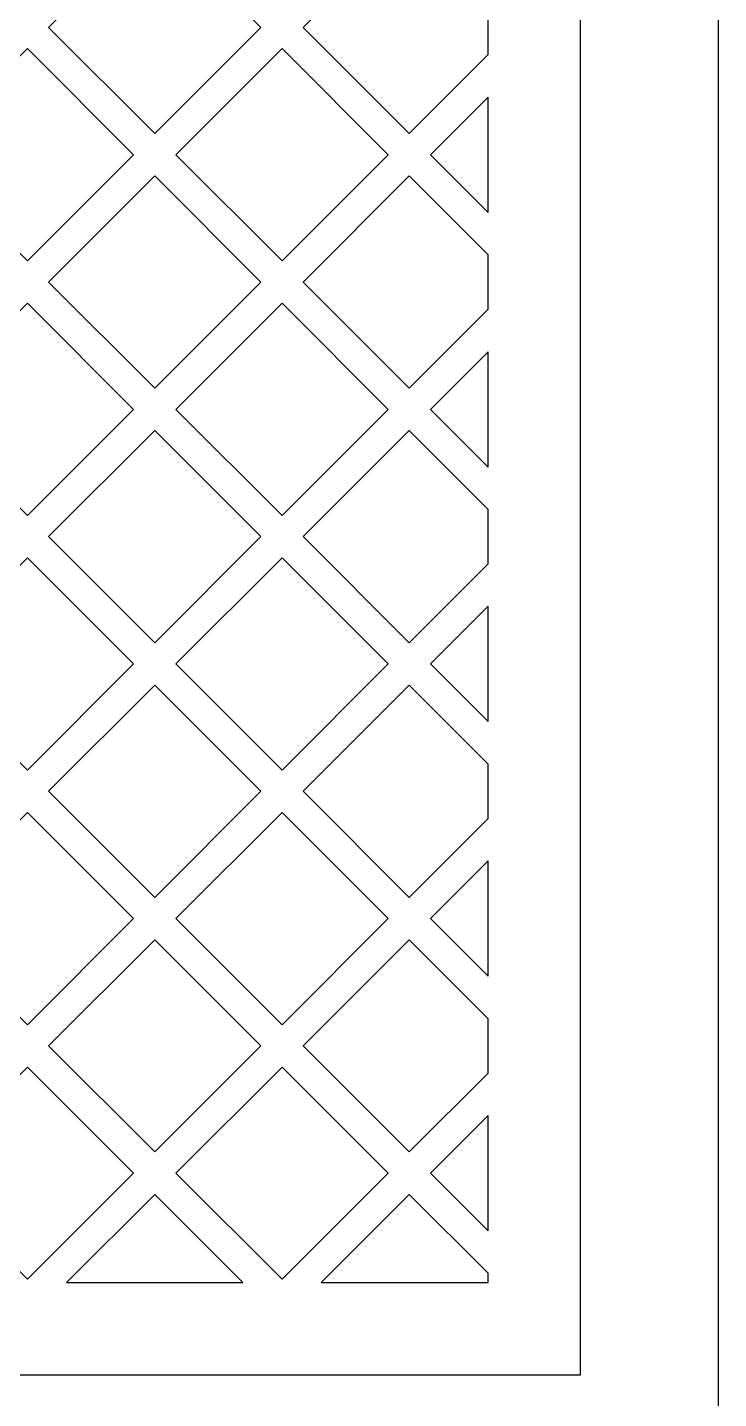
# Model space of a CAD drawing. Header units: centimetres. Extents: x 18.1 to 21.9, y -4.3 to 9.
# Drawn here: x 19.996 to 21.899, y -1.532 to 2.243 of the extents above; entities that cross this region are included whole.
import ezdxf

# ---------------------------------------------------------------- set-up
doc = ezdxf.new("R2010")
doc.units = ezdxf.units.CM
doc.header["$MEASUREMENT"] = 0
doc.layers.add('layer 1', color=7, linetype='Continuous')

msp = doc.modelspace()

# ---------------------------------------------------------------- linework, layer by layer
at = {"layer": 'layer 1', "color": 250}
for points, knots in [([(18.09278, 9.00077), (18.09278, 9.00077), (21.89898, 9.00077), (21.89898, 9.00077), (21.89898, 9.00077), (21.89898, 9.00077), (21.89898, -4.32092), (21.89898, -4.32092), (21.89898, -4.32092), (21.89898, -4.32092), (18.09278, -4.32092), (18.09278, -4.32092), (18.09278, -4.32092), (18.09278, -4.32092), (18.09278, 9.00077), (18.09278, 9.00077)], [0, 0, 0, 0, 0.2, 0.2, 0.2, 0.2, 0.4, 0.4, 0.4, 0.4, 0.6, 0.6, 0.6, 0.6, 1, 1, 1, 1]), ([(18.47341, 6.65362), (18.47341, 6.65362), (21.51835, 6.65362), (21.51835, 6.65362), (21.51835, 6.65362), (21.51835, 6.65362), (21.51835, -1.46627), (21.51835, -1.46627), (21.51835, -1.46627), (21.51835, -1.46627), (18.47341, -1.46627), (18.47341, -1.46627), (18.47341, -1.46627), (18.47341, -1.46627), (18.47341, 6.65362), (18.47341, 6.65362)], [0, 0, 0, 0, 0.2, 0.2, 0.2, 0.2, 0.4, 0.4, 0.4, 0.4, 0.6, 0.6, 0.6, 0.6, 1, 1, 1, 1]), ([(18.47341, 6.65362), (18.47341, 6.65362), (21.51835, 6.65362), (21.51835, 6.65362), (21.51835, 6.65362), (21.51835, 6.65362), (21.51835, -1.46627), (21.51835, -1.46627), (21.51835, -1.46627), (21.51835, -1.46627), (18.47341, -1.46627), (18.47341, -1.46627), (18.47341, -1.46627), (18.47341, -1.46627), (18.47341, 6.65362), (18.47341, 6.65362)], [0, 0, 0, 0, 0.2, 0.2, 0.2, 0.2, 0.4, 0.4, 0.4, 0.4, 0.6, 0.6, 0.6, 0.6, 1, 1, 1, 1]), ([(20.63849, 2.24316), (20.63849, 2.24316), (20.34638, 1.95108), (20.34638, 1.95108), (20.34638, 1.95108), (20.34638, 1.95108), (20.05429, 2.24316), (20.05429, 2.24316), (20.05429, 2.24316), (20.05429, 2.24316), (20.34638, 2.53526), (20.34638, 2.53526), (20.34638, 2.53526), (20.34638, 2.53526), (20.63849, 2.24316), (20.63849, 2.24316)], [0, 0, 0, 0, 0.2, 0.2, 0.2, 0.2, 0.4, 0.4, 0.4, 0.4, 0.6, 0.6, 0.6, 0.6, 1, 1, 1, 1]), ([(21.26461, 2.31805), (21.26461, 2.31805), (21.26461, 2.16828), (21.26461, 2.16828), (21.26461, 2.16828), (21.26461, 2.16828), (21.04741, 1.95108), (21.04741, 1.95108), (21.04741, 1.95108), (21.04741, 1.95108), (20.75531, 2.24316), (20.75531, 2.24316), (20.75531, 2.24316), (20.75531, 2.24316), (21.04741, 2.53526), (21.04741, 2.53526), (21.04741, 2.53526), (21.04741, 2.53526), (21.26461, 2.31805), (21.26461, 2.31805)], [0, 0, 0, 0, 0.1666667, 0.1666667, 0.1666667, 0.1666667, 0.3333333, 0.3333333, 0.3333333, 0.3333333, 0.5, 0.5, 0.5, 0.5, 0.6666667, 0.6666667, 0.6666667, 0.6666667, 1, 1, 1, 1]), ([(19.99588, 2.18475), (19.99588, 2.18475), (20.28797, 1.89266), (20.28797, 1.89266), (20.28797, 1.89266), (20.28797, 1.89266), (19.99588, 1.60055), (19.99588, 1.60055), (19.99588, 1.60055), (19.99588, 1.60055), (19.70379, 1.89266), (19.70379, 1.89266), (19.70379, 1.89266), (19.70379, 1.89266), (19.99588, 2.18475), (19.99588, 2.18475)], [0, 0, 0, 0, 0.2, 0.2, 0.2, 0.2, 0.4, 0.4, 0.4, 0.4, 0.6, 0.6, 0.6, 0.6, 1, 1, 1, 1]), ([(20.98899, 1.89266), (20.98899, 1.89266), (20.69689, 1.60055), (20.69689, 1.60055), (20.69689, 1.60055), (20.69689, 1.60055), (20.4048, 1.89266), (20.4048, 1.89266), (20.4048, 1.89266), (20.4048, 1.89266), (20.69689, 2.18475), (20.69689, 2.18475), (20.69689, 2.18475), (20.69689, 2.18475), (20.98899, 1.89266), (20.98899, 1.89266)], [0, 0, 0, 0, 0.2, 0.2, 0.2, 0.2, 0.4, 0.4, 0.4, 0.4, 0.6, 0.6, 0.6, 0.6, 1, 1, 1, 1]), ([(21.26461, 2.05144), (21.26461, 2.05144), (21.26461, 1.73386), (21.26461, 1.73386), (21.26461, 1.73386), (21.26461, 1.73386), (21.10582, 1.89266), (21.10582, 1.89266), (21.10582, 1.89266), (21.10582, 1.89266), (21.26461, 2.05144), (21.26461, 2.05144)], [0, 0, 0, 0, 0.25, 0.25, 0.25, 0.25, 0.5, 0.5, 0.5, 0.5, 1, 1, 1, 1]), ([(20.63849, 1.54213), (20.63849, 1.54213), (20.34638, 1.25004), (20.34638, 1.25004), (20.34638, 1.25004), (20.34638, 1.25004), (20.05429, 1.54213), (20.05429, 1.54213), (20.05429, 1.54213), (20.05429, 1.54213), (20.34638, 1.83424), (20.34638, 1.83424), (20.34638, 1.83424), (20.34638, 1.83424), (20.63849, 1.54213), (20.63849, 1.54213)], [0, 0, 0, 0, 0.2, 0.2, 0.2, 0.2, 0.4, 0.4, 0.4, 0.4, 0.6, 0.6, 0.6, 0.6, 1, 1, 1, 1]), ([(21.26461, 1.61705), (21.26461, 1.61705), (21.26461, 1.46726), (21.26461, 1.46726), (21.26461, 1.46726), (21.26461, 1.46726), (21.04741, 1.25004), (21.04741, 1.25004), (21.04741, 1.25004), (21.04741, 1.25004), (20.75531, 1.54213), (20.75531, 1.54213), (20.75531, 1.54213), (20.75531, 1.54213), (21.04741, 1.83424), (21.04741, 1.83424), (21.04741, 1.83424), (21.04741, 1.83424), (21.26461, 1.61705), (21.26461, 1.61705)], [0, 0, 0, 0, 0.1666667, 0.1666667, 0.1666667, 0.1666667, 0.3333333, 0.3333333, 0.3333333, 0.3333333, 0.5, 0.5, 0.5, 0.5, 0.6666667, 0.6666667, 0.6666667, 0.6666667, 1, 1, 1, 1]), ([(19.99588, 1.48371), (19.99588, 1.48371), (20.28797, 1.19165), (20.28797, 1.19165), (20.28797, 1.19165), (20.28797, 1.19165), (19.99588, 0.89955), (19.99588, 0.89955), (19.99588, 0.89955), (19.99588, 0.89955), (19.70379, 1.19165), (19.70379, 1.19165), (19.70379, 1.19165), (19.70379, 1.19165), (19.99588, 1.48371), (19.99588, 1.48371)], [0, 0, 0, 0, 0.2, 0.2, 0.2, 0.2, 0.4, 0.4, 0.4, 0.4, 0.6, 0.6, 0.6, 0.6, 1, 1, 1, 1]), ([(20.98899, 1.19165), (20.98899, 1.19165), (20.69689, 0.89955), (20.69689, 0.89955), (20.69689, 0.89955), (20.69689, 0.89955), (20.4048, 1.19165), (20.4048, 1.19165), (20.4048, 1.19165), (20.4048, 1.19165), (20.69689, 1.48371), (20.69689, 1.48371), (20.69689, 1.48371), (20.69689, 1.48371), (20.98899, 1.19165), (20.98899, 1.19165)], [0, 0, 0, 0, 0.2, 0.2, 0.2, 0.2, 0.4, 0.4, 0.4, 0.4, 0.6, 0.6, 0.6, 0.6, 1, 1, 1, 1]), ([(21.26461, 1.35042), (21.26461, 1.35042), (21.26461, 1.03286), (21.26461, 1.03286), (21.26461, 1.03286), (21.26461, 1.03286), (21.10582, 1.19165), (21.10582, 1.19165), (21.10582, 1.19165), (21.10582, 1.19165), (21.26461, 1.35042), (21.26461, 1.35042)], [0, 0, 0, 0, 0.25, 0.25, 0.25, 0.25, 0.5, 0.5, 0.5, 0.5, 1, 1, 1, 1]), ([(20.63849, 0.84113), (20.63849, 0.84113), (20.34638, 0.54903), (20.34638, 0.54903), (20.34638, 0.54903), (20.34638, 0.54903), (20.05429, 0.84113), (20.05429, 0.84113), (20.05429, 0.84113), (20.05429, 0.84113), (20.34638, 1.13323), (20.34638, 1.13323), (20.34638, 1.13323), (20.34638, 1.13323), (20.63849, 0.84113), (20.63849, 0.84113)], [0, 0, 0, 0, 0.2, 0.2, 0.2, 0.2, 0.4, 0.4, 0.4, 0.4, 0.6, 0.6, 0.6, 0.6, 1, 1, 1, 1]), ([(21.26461, 0.91601), (21.26461, 0.91601), (21.26461, 0.76626), (21.26461, 0.76626), (21.26461, 0.76626), (21.26461, 0.76626), (21.04741, 0.54903), (21.04741, 0.54903), (21.04741, 0.54903), (21.04741, 0.54903), (20.75531, 0.84113), (20.75531, 0.84113), (20.75531, 0.84113), (20.75531, 0.84113), (21.04741, 1.13323), (21.04741, 1.13323), (21.04741, 1.13323), (21.04741, 1.13323), (21.26461, 0.91601), (21.26461, 0.91601)], [0, 0, 0, 0, 0.1666667, 0.1666667, 0.1666667, 0.1666667, 0.3333333, 0.3333333, 0.3333333, 0.3333333, 0.5, 0.5, 0.5, 0.5, 0.6666667, 0.6666667, 0.6666667, 0.6666667, 1, 1, 1, 1]), ([(19.99588, 0.78272), (19.99588, 0.78272), (20.28797, 0.49062), (20.28797, 0.49062), (20.28797, 0.49062), (20.28797, 0.49062), (19.99588, 0.19853), (19.99588, 0.19853), (19.99588, 0.19853), (19.99588, 0.19853), (19.70379, 0.49062), (19.70379, 0.49062), (19.70379, 0.49062), (19.70379, 0.49062), (19.99588, 0.78272), (19.99588, 0.78272)], [0, 0, 0, 0, 0.2, 0.2, 0.2, 0.2, 0.4, 0.4, 0.4, 0.4, 0.6, 0.6, 0.6, 0.6, 1, 1, 1, 1]), ([(20.98899, 0.49062), (20.98899, 0.49062), (20.69689, 0.19853), (20.69689, 0.19853), (20.69689, 0.19853), (20.69689, 0.19853), (20.4048, 0.49062), (20.4048, 0.49062), (20.4048, 0.49062), (20.4048, 0.49062), (20.69689, 0.78272), (20.69689, 0.78272), (20.69689, 0.78272), (20.69689, 0.78272), (20.98899, 0.49062), (20.98899, 0.49062)], [0, 0, 0, 0, 0.2, 0.2, 0.2, 0.2, 0.4, 0.4, 0.4, 0.4, 0.6, 0.6, 0.6, 0.6, 1, 1, 1, 1]), ([(21.26461, 0.64941), (21.26461, 0.64941), (21.26461, 0.33183), (21.26461, 0.33183), (21.26461, 0.33183), (21.26461, 0.33183), (21.10582, 0.49062), (21.10582, 0.49062), (21.10582, 0.49062), (21.10582, 0.49062), (21.26461, 0.64941), (21.26461, 0.64941)], [0, 0, 0, 0, 0.25, 0.25, 0.25, 0.25, 0.5, 0.5, 0.5, 0.5, 1, 1, 1, 1]), ([(20.63849, 0.14011), (20.63849, 0.14011), (20.34638, -0.15199), (20.34638, -0.15199), (20.34638, -0.15199), (20.34638, -0.15199), (20.05429, 0.14011), (20.05429, 0.14011), (20.05429, 0.14011), (20.05429, 0.14011), (20.34638, 0.43221), (20.34638, 0.43221), (20.34638, 0.43221), (20.34638, 0.43221), (20.63849, 0.14011), (20.63849, 0.14011)], [0, 0, 0, 0, 0.2, 0.2, 0.2, 0.2, 0.4, 0.4, 0.4, 0.4, 0.6, 0.6, 0.6, 0.6, 1, 1, 1, 1]), ([(21.26461, 0.21499), (21.26461, 0.21499), (21.26461, 0.06524), (21.26461, 0.06524), (21.26461, 0.06524), (21.26461, 0.06524), (21.04741, -0.15199), (21.04741, -0.15199), (21.04741, -0.15199), (21.04741, -0.15199), (20.75531, 0.14011), (20.75531, 0.14011), (20.75531, 0.14011), (20.75531, 0.14011), (21.04741, 0.43221), (21.04741, 0.43221), (21.04741, 0.43221), (21.04741, 0.43221), (21.26461, 0.21499), (21.26461, 0.21499)], [0, 0, 0, 0, 0.1666667, 0.1666667, 0.1666667, 0.1666667, 0.3333333, 0.3333333, 0.3333333, 0.3333333, 0.5, 0.5, 0.5, 0.5, 0.6666667, 0.6666667, 0.6666667, 0.6666667, 1, 1, 1, 1]), ([(19.99588, 0.08167), (19.99588, 0.08167), (20.28797, -0.2104), (20.28797, -0.2104), (20.28797, -0.2104), (20.28797, -0.2104), (19.99588, -0.50248), (19.99588, -0.50248), (19.99588, -0.50248), (19.99588, -0.50248), (19.70379, -0.2104), (19.70379, -0.2104), (19.70379, -0.2104), (19.70379, -0.2104), (19.99588, 0.08167), (19.99588, 0.08167)], [0, 0, 0, 0, 0.2, 0.2, 0.2, 0.2, 0.4, 0.4, 0.4, 0.4, 0.6, 0.6, 0.6, 0.6, 1, 1, 1, 1]), ([(20.98899, -0.2104), (20.98899, -0.2104), (20.69689, -0.50248), (20.69689, -0.50248), (20.69689, -0.50248), (20.69689, -0.50248), (20.4048, -0.2104), (20.4048, -0.2104), (20.4048, -0.2104), (20.4048, -0.2104), (20.69689, 0.08167), (20.69689, 0.08167), (20.69689, 0.08167), (20.69689, 0.08167), (20.98899, -0.2104), (20.98899, -0.2104)], [0, 0, 0, 0, 0.2, 0.2, 0.2, 0.2, 0.4, 0.4, 0.4, 0.4, 0.6, 0.6, 0.6, 0.6, 1, 1, 1, 1]), ([(21.26461, -0.05161), (21.26461, -0.05161), (21.26461, -0.36918), (21.26461, -0.36918), (21.26461, -0.36918), (21.26461, -0.36918), (21.10582, -0.2104), (21.10582, -0.2104), (21.10582, -0.2104), (21.10582, -0.2104), (21.26461, -0.05161), (21.26461, -0.05161)], [0, 0, 0, 0, 0.25, 0.25, 0.25, 0.25, 0.5, 0.5, 0.5, 0.5, 1, 1, 1, 1]), ([(20.63849, -0.56091), (20.63849, -0.56091), (20.34638, -0.85299), (20.34638, -0.85299), (20.34638, -0.85299), (20.34638, -0.85299), (20.05429, -0.56091), (20.05429, -0.56091), (20.05429, -0.56091), (20.05429, -0.56091), (20.34638, -0.2688), (20.34638, -0.2688), (20.34638, -0.2688), (20.34638, -0.2688), (20.63849, -0.56091), (20.63849, -0.56091)], [0, 0, 0, 0, 0.2, 0.2, 0.2, 0.2, 0.4, 0.4, 0.4, 0.4, 0.6, 0.6, 0.6, 0.6, 1, 1, 1, 1]), ([(21.26461, -0.48601), (21.26461, -0.48601), (21.26461, -0.63578), (21.26461, -0.63578), (21.26461, -0.63578), (21.26461, -0.63578), (21.04741, -0.85299), (21.04741, -0.85299), (21.04741, -0.85299), (21.04741, -0.85299), (20.75531, -0.56091), (20.75531, -0.56091), (20.75531, -0.56091), (20.75531, -0.56091), (21.04741, -0.2688), (21.04741, -0.2688), (21.04741, -0.2688), (21.04741, -0.2688), (21.26461, -0.48601), (21.26461, -0.48601)], [0, 0, 0, 0, 0.1666667, 0.1666667, 0.1666667, 0.1666667, 0.3333333, 0.3333333, 0.3333333, 0.3333333, 0.5, 0.5, 0.5, 0.5, 0.6666667, 0.6666667, 0.6666667, 0.6666667, 1, 1, 1, 1]), ([(19.99588, -0.61933), (19.99588, -0.61933), (20.28797, -0.91141), (20.28797, -0.91141), (20.28797, -0.91141), (20.28797, -0.91141), (19.99588, -1.2035), (19.99588, -1.2035), (19.99588, -1.2035), (19.99588, -1.2035), (19.70379, -0.91141), (19.70379, -0.91141), (19.70379, -0.91141), (19.70379, -0.91141), (19.99588, -0.61933), (19.99588, -0.61933)], [0, 0, 0, 0, 0.2, 0.2, 0.2, 0.2, 0.4, 0.4, 0.4, 0.4, 0.6, 0.6, 0.6, 0.6, 1, 1, 1, 1]), ([(20.98899, -0.91141), (20.98899, -0.91141), (20.69689, -1.2035), (20.69689, -1.2035), (20.69689, -1.2035), (20.69689, -1.2035), (20.4048, -0.91141), (20.4048, -0.91141), (20.4048, -0.91141), (20.4048, -0.91141), (20.69689, -0.61933), (20.69689, -0.61933), (20.69689, -0.61933), (20.69689, -0.61933), (20.98899, -0.91141), (20.98899, -0.91141)], [0, 0, 0, 0, 0.2, 0.2, 0.2, 0.2, 0.4, 0.4, 0.4, 0.4, 0.6, 0.6, 0.6, 0.6, 1, 1, 1, 1]), ([(21.26461, -0.75262), (21.26461, -0.75262), (21.26461, -1.0702), (21.26461, -1.0702), (21.26461, -1.0702), (21.26461, -1.0702), (21.10582, -0.91141), (21.10582, -0.91141), (21.10582, -0.91141), (21.10582, -0.91141), (21.26461, -0.75262), (21.26461, -0.75262)], [0, 0, 0, 0, 0.25, 0.25, 0.25, 0.25, 0.5, 0.5, 0.5, 0.5, 1, 1, 1, 1]), ([(20.58908, -1.21251), (20.58908, -1.21251), (20.10369, -1.21251), (20.10369, -1.21251), (20.10369, -1.21251), (20.10369, -1.21251), (20.34638, -0.96983), (20.34638, -0.96983), (20.34638, -0.96983), (20.34638, -0.96983), (20.58908, -1.21251), (20.58908, -1.21251)], [0, 0, 0, 0, 0.25, 0.25, 0.25, 0.25, 0.5, 0.5, 0.5, 0.5, 1, 1, 1, 1]), ([(21.26461, -1.18704), (21.26461, -1.18704), (21.26461, -1.21251), (21.26461, -1.21251), (21.26461, -1.21251), (21.26461, -1.21251), (20.8047, -1.21251), (20.8047, -1.21251), (20.8047, -1.21251), (20.8047, -1.21251), (21.04741, -0.96983), (21.04741, -0.96983), (21.04741, -0.96983), (21.04741, -0.96983), (21.26461, -1.18704), (21.26461, -1.18704)], [0, 0, 0, 0, 0.2, 0.2, 0.2, 0.2, 0.4, 0.4, 0.4, 0.4, 0.6, 0.6, 0.6, 0.6, 1, 1, 1, 1])]:
    msp.add_open_spline(points, degree=3, knots=knots, dxfattribs=at)
at = {"layer": 'layer 1', "color": 7, "lineweight": 9}
for points, knots in [([(18.09278, 9.00077), (18.09278, 9.00077), (21.89898, 9.00077), (21.89898, 9.00077), (21.89898, 9.00077), (21.89898, 9.00077), (21.89898, -4.32092), (21.89898, -4.32092), (21.89898, -4.32092), (21.89898, -4.32092), (18.09278, -4.32092), (18.09278, -4.32092), (18.09278, -4.32092), (18.09278, -4.32092), (18.09278, 9.00077), (18.09278, 9.00077)], [0, 0, 0, 0, 0.2, 0.2, 0.2, 0.2, 0.4, 0.4, 0.4, 0.4, 0.6, 0.6, 0.6, 0.6, 1, 1, 1, 1]), ([(18.47341, 6.65362), (18.47341, 6.65362), (21.51835, 6.65362), (21.51835, 6.65362), (21.51835, 6.65362), (21.51835, 6.65362), (21.51835, -1.46627), (21.51835, -1.46627), (21.51835, -1.46627), (21.51835, -1.46627), (18.47341, -1.46627), (18.47341, -1.46627), (18.47341, -1.46627), (18.47341, -1.46627), (18.47341, 6.65362), (18.47341, 6.65362)], [0, 0, 0, 0, 0.2, 0.2, 0.2, 0.2, 0.4, 0.4, 0.4, 0.4, 0.6, 0.6, 0.6, 0.6, 1, 1, 1, 1]), ([(18.47341, 6.65362), (18.47341, 6.65362), (21.51835, 6.65362), (21.51835, 6.65362), (21.51835, 6.65362), (21.51835, 6.65362), (21.51835, -1.46627), (21.51835, -1.46627), (21.51835, -1.46627), (21.51835, -1.46627), (18.47341, -1.46627), (18.47341, -1.46627), (18.47341, -1.46627), (18.47341, -1.46627), (18.47341, 6.65362), (18.47341, 6.65362)], [0, 0, 0, 0, 0.2, 0.2, 0.2, 0.2, 0.4, 0.4, 0.4, 0.4, 0.6, 0.6, 0.6, 0.6, 1, 1, 1, 1]), ([(20.63849, 2.24316), (20.63849, 2.24316), (20.34638, 1.95108), (20.34638, 1.95108), (20.34638, 1.95108), (20.34638, 1.95108), (20.05429, 2.24316), (20.05429, 2.24316), (20.05429, 2.24316), (20.05429, 2.24316), (20.34638, 2.53526), (20.34638, 2.53526), (20.34638, 2.53526), (20.34638, 2.53526), (20.63849, 2.24316), (20.63849, 2.24316)], [0, 0, 0, 0, 0.2, 0.2, 0.2, 0.2, 0.4, 0.4, 0.4, 0.4, 0.6, 0.6, 0.6, 0.6, 1, 1, 1, 1]), ([(21.26461, 2.31805), (21.26461, 2.31805), (21.26461, 2.16828), (21.26461, 2.16828), (21.26461, 2.16828), (21.26461, 2.16828), (21.04741, 1.95108), (21.04741, 1.95108), (21.04741, 1.95108), (21.04741, 1.95108), (20.75531, 2.24316), (20.75531, 2.24316), (20.75531, 2.24316), (20.75531, 2.24316), (21.04741, 2.53526), (21.04741, 2.53526), (21.04741, 2.53526), (21.04741, 2.53526), (21.26461, 2.31805), (21.26461, 2.31805)], [0, 0, 0, 0, 0.1666667, 0.1666667, 0.1666667, 0.1666667, 0.3333333, 0.3333333, 0.3333333, 0.3333333, 0.5, 0.5, 0.5, 0.5, 0.6666667, 0.6666667, 0.6666667, 0.6666667, 1, 1, 1, 1]), ([(19.99588, 2.18475), (19.99588, 2.18475), (20.28797, 1.89266), (20.28797, 1.89266), (20.28797, 1.89266), (20.28797, 1.89266), (19.99588, 1.60055), (19.99588, 1.60055), (19.99588, 1.60055), (19.99588, 1.60055), (19.70379, 1.89266), (19.70379, 1.89266), (19.70379, 1.89266), (19.70379, 1.89266), (19.99588, 2.18475), (19.99588, 2.18475)], [0, 0, 0, 0, 0.2, 0.2, 0.2, 0.2, 0.4, 0.4, 0.4, 0.4, 0.6, 0.6, 0.6, 0.6, 1, 1, 1, 1]), ([(20.98899, 1.89266), (20.98899, 1.89266), (20.69689, 1.60055), (20.69689, 1.60055), (20.69689, 1.60055), (20.69689, 1.60055), (20.4048, 1.89266), (20.4048, 1.89266), (20.4048, 1.89266), (20.4048, 1.89266), (20.69689, 2.18475), (20.69689, 2.18475), (20.69689, 2.18475), (20.69689, 2.18475), (20.98899, 1.89266), (20.98899, 1.89266)], [0, 0, 0, 0, 0.2, 0.2, 0.2, 0.2, 0.4, 0.4, 0.4, 0.4, 0.6, 0.6, 0.6, 0.6, 1, 1, 1, 1]), ([(21.26461, 2.05144), (21.26461, 2.05144), (21.26461, 1.73386), (21.26461, 1.73386), (21.26461, 1.73386), (21.26461, 1.73386), (21.10582, 1.89266), (21.10582, 1.89266), (21.10582, 1.89266), (21.10582, 1.89266), (21.26461, 2.05144), (21.26461, 2.05144)], [0, 0, 0, 0, 0.25, 0.25, 0.25, 0.25, 0.5, 0.5, 0.5, 0.5, 1, 1, 1, 1]), ([(20.63849, 1.54213), (20.63849, 1.54213), (20.34638, 1.25004), (20.34638, 1.25004), (20.34638, 1.25004), (20.34638, 1.25004), (20.05429, 1.54213), (20.05429, 1.54213), (20.05429, 1.54213), (20.05429, 1.54213), (20.34638, 1.83424), (20.34638, 1.83424), (20.34638, 1.83424), (20.34638, 1.83424), (20.63849, 1.54213), (20.63849, 1.54213)], [0, 0, 0, 0, 0.2, 0.2, 0.2, 0.2, 0.4, 0.4, 0.4, 0.4, 0.6, 0.6, 0.6, 0.6, 1, 1, 1, 1]), ([(21.26461, 1.61705), (21.26461, 1.61705), (21.26461, 1.46726), (21.26461, 1.46726), (21.26461, 1.46726), (21.26461, 1.46726), (21.04741, 1.25004), (21.04741, 1.25004), (21.04741, 1.25004), (21.04741, 1.25004), (20.75531, 1.54213), (20.75531, 1.54213), (20.75531, 1.54213), (20.75531, 1.54213), (21.04741, 1.83424), (21.04741, 1.83424), (21.04741, 1.83424), (21.04741, 1.83424), (21.26461, 1.61705), (21.26461, 1.61705)], [0, 0, 0, 0, 0.1666667, 0.1666667, 0.1666667, 0.1666667, 0.3333333, 0.3333333, 0.3333333, 0.3333333, 0.5, 0.5, 0.5, 0.5, 0.6666667, 0.6666667, 0.6666667, 0.6666667, 1, 1, 1, 1]), ([(19.99588, 1.48371), (19.99588, 1.48371), (20.28797, 1.19165), (20.28797, 1.19165), (20.28797, 1.19165), (20.28797, 1.19165), (19.99588, 0.89955), (19.99588, 0.89955), (19.99588, 0.89955), (19.99588, 0.89955), (19.70379, 1.19165), (19.70379, 1.19165), (19.70379, 1.19165), (19.70379, 1.19165), (19.99588, 1.48371), (19.99588, 1.48371)], [0, 0, 0, 0, 0.2, 0.2, 0.2, 0.2, 0.4, 0.4, 0.4, 0.4, 0.6, 0.6, 0.6, 0.6, 1, 1, 1, 1]), ([(20.98899, 1.19165), (20.98899, 1.19165), (20.69689, 0.89955), (20.69689, 0.89955), (20.69689, 0.89955), (20.69689, 0.89955), (20.4048, 1.19165), (20.4048, 1.19165), (20.4048, 1.19165), (20.4048, 1.19165), (20.69689, 1.48371), (20.69689, 1.48371), (20.69689, 1.48371), (20.69689, 1.48371), (20.98899, 1.19165), (20.98899, 1.19165)], [0, 0, 0, 0, 0.2, 0.2, 0.2, 0.2, 0.4, 0.4, 0.4, 0.4, 0.6, 0.6, 0.6, 0.6, 1, 1, 1, 1]), ([(21.26461, 1.35042), (21.26461, 1.35042), (21.26461, 1.03286), (21.26461, 1.03286), (21.26461, 1.03286), (21.26461, 1.03286), (21.10582, 1.19165), (21.10582, 1.19165), (21.10582, 1.19165), (21.10582, 1.19165), (21.26461, 1.35042), (21.26461, 1.35042)], [0, 0, 0, 0, 0.25, 0.25, 0.25, 0.25, 0.5, 0.5, 0.5, 0.5, 1, 1, 1, 1]), ([(20.63849, 0.84113), (20.63849, 0.84113), (20.34638, 0.54903), (20.34638, 0.54903), (20.34638, 0.54903), (20.34638, 0.54903), (20.05429, 0.84113), (20.05429, 0.84113), (20.05429, 0.84113), (20.05429, 0.84113), (20.34638, 1.13323), (20.34638, 1.13323), (20.34638, 1.13323), (20.34638, 1.13323), (20.63849, 0.84113), (20.63849, 0.84113)], [0, 0, 0, 0, 0.2, 0.2, 0.2, 0.2, 0.4, 0.4, 0.4, 0.4, 0.6, 0.6, 0.6, 0.6, 1, 1, 1, 1]), ([(21.26461, 0.91601), (21.26461, 0.91601), (21.26461, 0.76626), (21.26461, 0.76626), (21.26461, 0.76626), (21.26461, 0.76626), (21.04741, 0.54903), (21.04741, 0.54903), (21.04741, 0.54903), (21.04741, 0.54903), (20.75531, 0.84113), (20.75531, 0.84113), (20.75531, 0.84113), (20.75531, 0.84113), (21.04741, 1.13323), (21.04741, 1.13323), (21.04741, 1.13323), (21.04741, 1.13323), (21.26461, 0.91601), (21.26461, 0.91601)], [0, 0, 0, 0, 0.1666667, 0.1666667, 0.1666667, 0.1666667, 0.3333333, 0.3333333, 0.3333333, 0.3333333, 0.5, 0.5, 0.5, 0.5, 0.6666667, 0.6666667, 0.6666667, 0.6666667, 1, 1, 1, 1]), ([(19.99588, 0.78272), (19.99588, 0.78272), (20.28797, 0.49062), (20.28797, 0.49062), (20.28797, 0.49062), (20.28797, 0.49062), (19.99588, 0.19853), (19.99588, 0.19853), (19.99588, 0.19853), (19.99588, 0.19853), (19.70379, 0.49062), (19.70379, 0.49062), (19.70379, 0.49062), (19.70379, 0.49062), (19.99588, 0.78272), (19.99588, 0.78272)], [0, 0, 0, 0, 0.2, 0.2, 0.2, 0.2, 0.4, 0.4, 0.4, 0.4, 0.6, 0.6, 0.6, 0.6, 1, 1, 1, 1]), ([(20.98899, 0.49062), (20.98899, 0.49062), (20.69689, 0.19853), (20.69689, 0.19853), (20.69689, 0.19853), (20.69689, 0.19853), (20.4048, 0.49062), (20.4048, 0.49062), (20.4048, 0.49062), (20.4048, 0.49062), (20.69689, 0.78272), (20.69689, 0.78272), (20.69689, 0.78272), (20.69689, 0.78272), (20.98899, 0.49062), (20.98899, 0.49062)], [0, 0, 0, 0, 0.2, 0.2, 0.2, 0.2, 0.4, 0.4, 0.4, 0.4, 0.6, 0.6, 0.6, 0.6, 1, 1, 1, 1]), ([(21.26461, 0.64941), (21.26461, 0.64941), (21.26461, 0.33183), (21.26461, 0.33183), (21.26461, 0.33183), (21.26461, 0.33183), (21.10582, 0.49062), (21.10582, 0.49062), (21.10582, 0.49062), (21.10582, 0.49062), (21.26461, 0.64941), (21.26461, 0.64941)], [0, 0, 0, 0, 0.25, 0.25, 0.25, 0.25, 0.5, 0.5, 0.5, 0.5, 1, 1, 1, 1]), ([(20.63849, 0.14011), (20.63849, 0.14011), (20.34638, -0.15199), (20.34638, -0.15199), (20.34638, -0.15199), (20.34638, -0.15199), (20.05429, 0.14011), (20.05429, 0.14011), (20.05429, 0.14011), (20.05429, 0.14011), (20.34638, 0.43221), (20.34638, 0.43221), (20.34638, 0.43221), (20.34638, 0.43221), (20.63849, 0.14011), (20.63849, 0.14011)], [0, 0, 0, 0, 0.2, 0.2, 0.2, 0.2, 0.4, 0.4, 0.4, 0.4, 0.6, 0.6, 0.6, 0.6, 1, 1, 1, 1]), ([(21.26461, 0.21499), (21.26461, 0.21499), (21.26461, 0.06524), (21.26461, 0.06524), (21.26461, 0.06524), (21.26461, 0.06524), (21.04741, -0.15199), (21.04741, -0.15199), (21.04741, -0.15199), (21.04741, -0.15199), (20.75531, 0.14011), (20.75531, 0.14011), (20.75531, 0.14011), (20.75531, 0.14011), (21.04741, 0.43221), (21.04741, 0.43221), (21.04741, 0.43221), (21.04741, 0.43221), (21.26461, 0.21499), (21.26461, 0.21499)], [0, 0, 0, 0, 0.1666667, 0.1666667, 0.1666667, 0.1666667, 0.3333333, 0.3333333, 0.3333333, 0.3333333, 0.5, 0.5, 0.5, 0.5, 0.6666667, 0.6666667, 0.6666667, 0.6666667, 1, 1, 1, 1]), ([(19.99588, 0.08167), (19.99588, 0.08167), (20.28797, -0.2104), (20.28797, -0.2104), (20.28797, -0.2104), (20.28797, -0.2104), (19.99588, -0.50248), (19.99588, -0.50248), (19.99588, -0.50248), (19.99588, -0.50248), (19.70379, -0.2104), (19.70379, -0.2104), (19.70379, -0.2104), (19.70379, -0.2104), (19.99588, 0.08167), (19.99588, 0.08167)], [0, 0, 0, 0, 0.2, 0.2, 0.2, 0.2, 0.4, 0.4, 0.4, 0.4, 0.6, 0.6, 0.6, 0.6, 1, 1, 1, 1]), ([(20.98899, -0.2104), (20.98899, -0.2104), (20.69689, -0.50248), (20.69689, -0.50248), (20.69689, -0.50248), (20.69689, -0.50248), (20.4048, -0.2104), (20.4048, -0.2104), (20.4048, -0.2104), (20.4048, -0.2104), (20.69689, 0.08167), (20.69689, 0.08167), (20.69689, 0.08167), (20.69689, 0.08167), (20.98899, -0.2104), (20.98899, -0.2104)], [0, 0, 0, 0, 0.2, 0.2, 0.2, 0.2, 0.4, 0.4, 0.4, 0.4, 0.6, 0.6, 0.6, 0.6, 1, 1, 1, 1]), ([(21.26461, -0.05161), (21.26461, -0.05161), (21.26461, -0.36918), (21.26461, -0.36918), (21.26461, -0.36918), (21.26461, -0.36918), (21.10582, -0.2104), (21.10582, -0.2104), (21.10582, -0.2104), (21.10582, -0.2104), (21.26461, -0.05161), (21.26461, -0.05161)], [0, 0, 0, 0, 0.25, 0.25, 0.25, 0.25, 0.5, 0.5, 0.5, 0.5, 1, 1, 1, 1]), ([(20.63849, -0.56091), (20.63849, -0.56091), (20.34638, -0.85299), (20.34638, -0.85299), (20.34638, -0.85299), (20.34638, -0.85299), (20.05429, -0.56091), (20.05429, -0.56091), (20.05429, -0.56091), (20.05429, -0.56091), (20.34638, -0.2688), (20.34638, -0.2688), (20.34638, -0.2688), (20.34638, -0.2688), (20.63849, -0.56091), (20.63849, -0.56091)], [0, 0, 0, 0, 0.2, 0.2, 0.2, 0.2, 0.4, 0.4, 0.4, 0.4, 0.6, 0.6, 0.6, 0.6, 1, 1, 1, 1]), ([(21.26461, -0.48601), (21.26461, -0.48601), (21.26461, -0.63578), (21.26461, -0.63578), (21.26461, -0.63578), (21.26461, -0.63578), (21.04741, -0.85299), (21.04741, -0.85299), (21.04741, -0.85299), (21.04741, -0.85299), (20.75531, -0.56091), (20.75531, -0.56091), (20.75531, -0.56091), (20.75531, -0.56091), (21.04741, -0.2688), (21.04741, -0.2688), (21.04741, -0.2688), (21.04741, -0.2688), (21.26461, -0.48601), (21.26461, -0.48601)], [0, 0, 0, 0, 0.1666667, 0.1666667, 0.1666667, 0.1666667, 0.3333333, 0.3333333, 0.3333333, 0.3333333, 0.5, 0.5, 0.5, 0.5, 0.6666667, 0.6666667, 0.6666667, 0.6666667, 1, 1, 1, 1]), ([(19.99588, -0.61933), (19.99588, -0.61933), (20.28797, -0.91141), (20.28797, -0.91141), (20.28797, -0.91141), (20.28797, -0.91141), (19.99588, -1.2035), (19.99588, -1.2035), (19.99588, -1.2035), (19.99588, -1.2035), (19.70379, -0.91141), (19.70379, -0.91141), (19.70379, -0.91141), (19.70379, -0.91141), (19.99588, -0.61933), (19.99588, -0.61933)], [0, 0, 0, 0, 0.2, 0.2, 0.2, 0.2, 0.4, 0.4, 0.4, 0.4, 0.6, 0.6, 0.6, 0.6, 1, 1, 1, 1]), ([(20.98899, -0.91141), (20.98899, -0.91141), (20.69689, -1.2035), (20.69689, -1.2035), (20.69689, -1.2035), (20.69689, -1.2035), (20.4048, -0.91141), (20.4048, -0.91141), (20.4048, -0.91141), (20.4048, -0.91141), (20.69689, -0.61933), (20.69689, -0.61933), (20.69689, -0.61933), (20.69689, -0.61933), (20.98899, -0.91141), (20.98899, -0.91141)], [0, 0, 0, 0, 0.2, 0.2, 0.2, 0.2, 0.4, 0.4, 0.4, 0.4, 0.6, 0.6, 0.6, 0.6, 1, 1, 1, 1]), ([(21.26461, -0.75262), (21.26461, -0.75262), (21.26461, -1.0702), (21.26461, -1.0702), (21.26461, -1.0702), (21.26461, -1.0702), (21.10582, -0.91141), (21.10582, -0.91141), (21.10582, -0.91141), (21.10582, -0.91141), (21.26461, -0.75262), (21.26461, -0.75262)], [0, 0, 0, 0, 0.25, 0.25, 0.25, 0.25, 0.5, 0.5, 0.5, 0.5, 1, 1, 1, 1]), ([(20.58908, -1.21251), (20.58908, -1.21251), (20.10369, -1.21251), (20.10369, -1.21251), (20.10369, -1.21251), (20.10369, -1.21251), (20.34638, -0.96983), (20.34638, -0.96983), (20.34638, -0.96983), (20.34638, -0.96983), (20.58908, -1.21251), (20.58908, -1.21251)], [0, 0, 0, 0, 0.25, 0.25, 0.25, 0.25, 0.5, 0.5, 0.5, 0.5, 1, 1, 1, 1]), ([(21.26461, -1.18704), (21.26461, -1.18704), (21.26461, -1.21251), (21.26461, -1.21251), (21.26461, -1.21251), (21.26461, -1.21251), (20.8047, -1.21251), (20.8047, -1.21251), (20.8047, -1.21251), (20.8047, -1.21251), (21.04741, -0.96983), (21.04741, -0.96983), (21.04741, -0.96983), (21.04741, -0.96983), (21.26461, -1.18704), (21.26461, -1.18704)], [0, 0, 0, 0, 0.2, 0.2, 0.2, 0.2, 0.4, 0.4, 0.4, 0.4, 0.6, 0.6, 0.6, 0.6, 1, 1, 1, 1])]:
    msp.add_open_spline(points, degree=3, knots=knots, dxfattribs=at)

doc.saveas('drawing.dxf')
